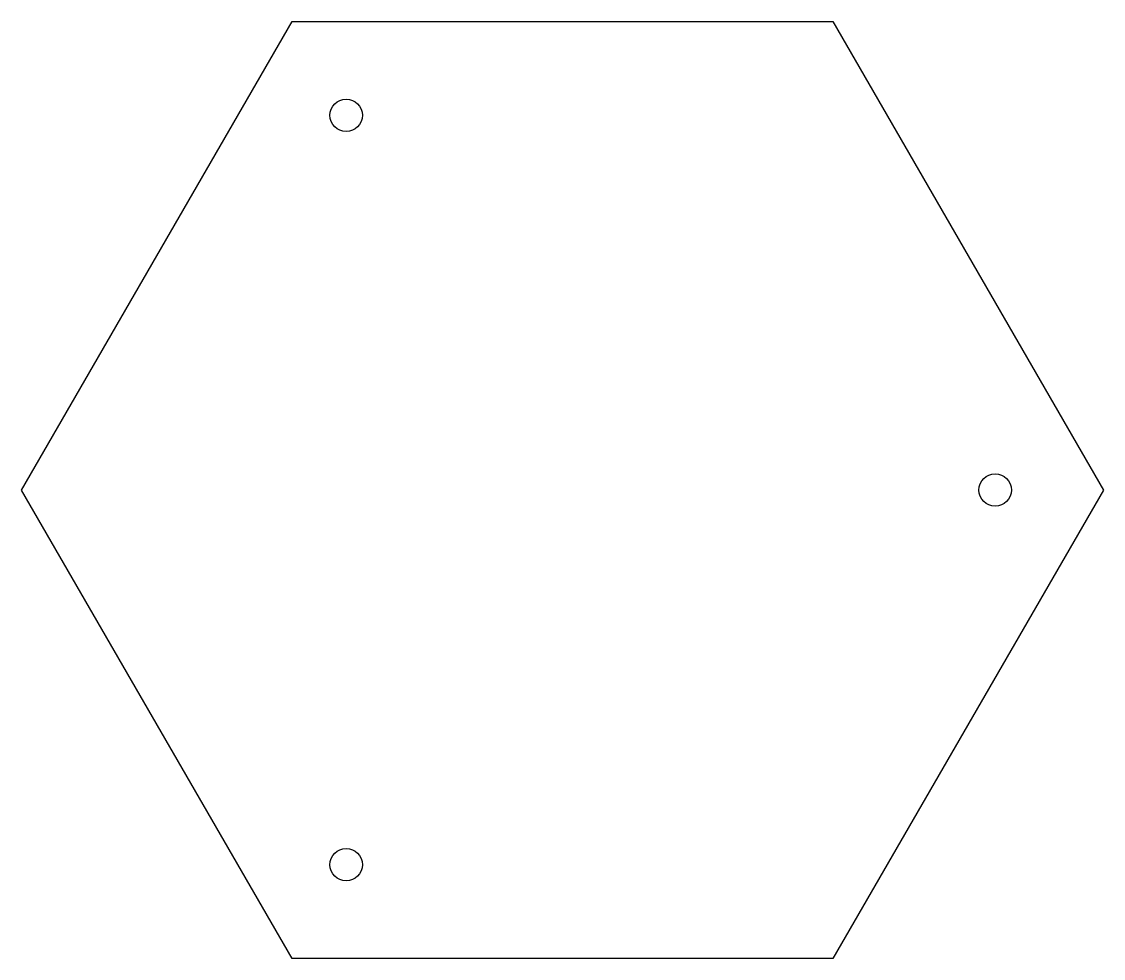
# Model space of a CAD drawing. Header units: millimetres. Extents: x -50 to 50, y -43 to 43.
import ezdxf

# ---------------------------------------------------------------- set-up
doc = ezdxf.new("R2010")
doc.units = ezdxf.units.MM
doc.layers.get('0').update_dxf_attribs({"linetype": 'CONTINUOUS'})

msp = doc.modelspace()

# ---------------------------------------------------------------- linework, layer by layer
msp.add_lwpolyline([(25, 43.3), (50, 0), (25, -43.3), (-25, -43.3), (-50, 0), (-25, 43.3)], close=True)
for centre in [(-20, 34.64), (40, 0), (-20, -34.64)]:
    msp.add_circle(centre, 1.5)

doc.saveas('drawing.dxf')
